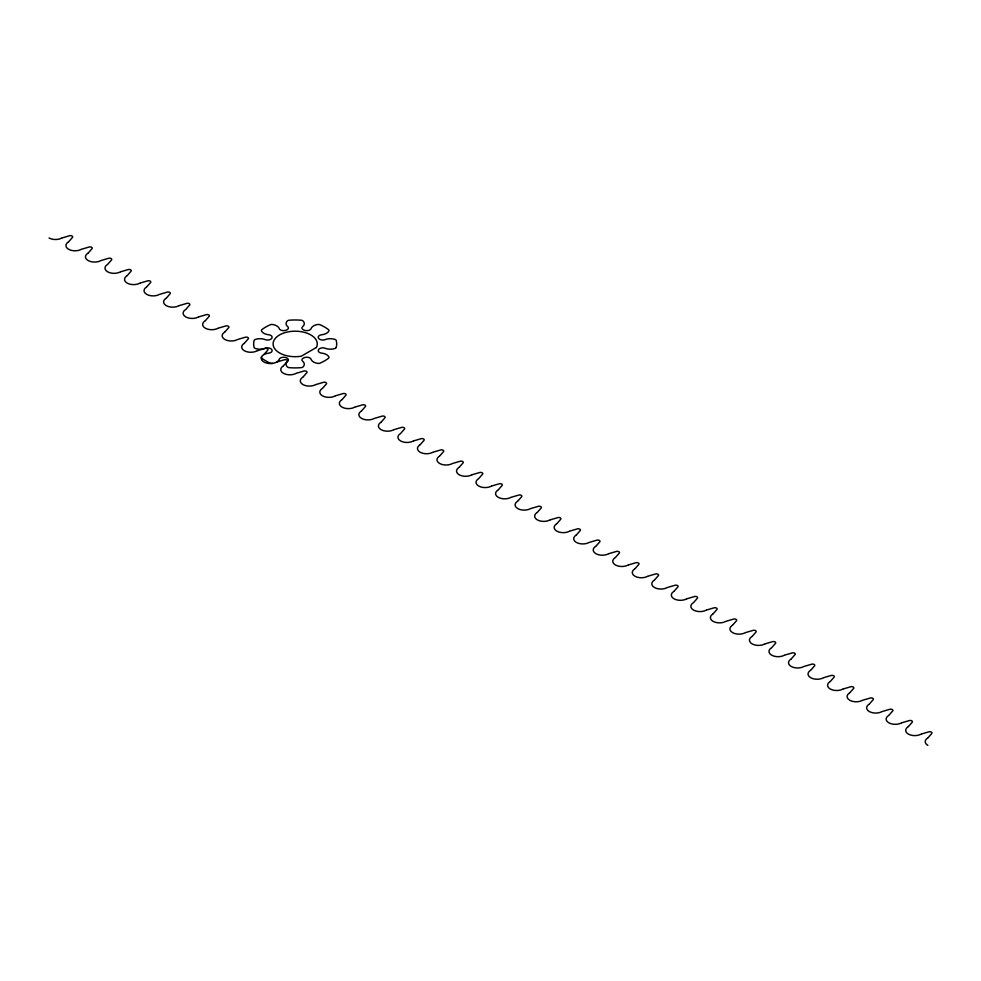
<?xml version="1.0" encoding="UTF-8"?>
<svg xmlns="http://www.w3.org/2000/svg" width="981" height="981" viewBox="0 0 981 981"><rect width="100%" height="100%" fill="white"/><g stroke="black" fill="none" stroke-linecap="round" stroke-linejoin="round"><path stroke-width="1.47" d="M107.738 264.281L111.589 259.891A2.183 1.263 0 0 0 111.086 258.555A2.183 1.263 0 0 0 108.768 258.261L101.129 260.505M205.385 320.652L209.235 316.262A2.183 1.263 0 0 0 208.732 314.926A2.183 1.263 0 0 0 206.415 314.631L198.873 316.838M244.441 343.203L248.291 338.813A2.183 1.263 0 0 0 247.788 337.476A2.183 1.263 0 0 0 245.483 337.182L237.929 339.389M635.026 568.698L638.876 564.308A2.183 1.263 0 0 0 638.373 562.971A2.183 1.263 0 0 0 636.056 562.689L628.416 564.933M732.672 625.081L736.523 620.691A2.183 1.263 0 0 0 736.02 619.354A2.183 1.263 0 0 0 733.702 619.06L726.148 621.267M771.728 647.632L775.579 643.242A2.183 1.263 0 0 0 775.076 641.905A2.183 1.263 0 0 0 772.758 641.611L765.217 643.818M68.719 241.694L72.533 237.341A2.183 1.263 0 0 0 72.03 236.004A2.183 1.263 0 0 0 69.712 235.71L62.11 237.929M166.365 298.077L170.179 293.711A2.183 1.263 0 0 0 169.676 292.375A2.183 1.263 0 0 0 167.359 292.08L159.756 294.312M303.068 376.998L306.881 372.633A2.183 1.263 0 0 0 306.379 371.296A2.183 1.263 0 0 0 304.061 371.014L296.507 373.209M342.124 399.549L345.937 395.184A2.183 1.263 0 0 0 345.435 393.847A2.183 1.263 0 0 0 343.129 393.565L335.576 395.76M459.304 467.201L463.118 462.836A2.183 1.263 0 0 0 462.615 461.499A2.183 1.263 0 0 0 460.297 461.217L452.646 463.449M498.36 489.752L502.174 485.387A2.183 1.263 0 0 0 501.671 484.05A2.183 1.263 0 0 0 499.354 483.756L491.751 485.987M556.95 523.572L560.764 519.207A2.183 1.263 0 0 0 560.261 517.882A2.183 1.263 0 0 0 557.944 517.588L550.341 519.807M596.007 546.123L599.82 541.757A2.183 1.263 0 0 0 599.317 540.421A2.183 1.263 0 0 0 597 540.139L589.397 542.358M693.653 602.493L697.466 598.14A2.183 1.263 0 0 0 696.964 596.804A2.183 1.263 0 0 0 694.646 596.509L687.043 598.729M830.355 681.427L834.169 677.062A2.183 1.263 0 0 0 833.666 675.725A2.183 1.263 0 0 0 831.348 675.431L823.795 677.638M869.411 703.978L873.225 699.612A2.183 1.263 0 0 0 872.722 698.276A2.183 1.263 0 0 0 870.405 697.982L862.851 700.189M88.216 253L92.067 248.61A2.183 1.263 0 0 0 91.564 247.273A2.183 1.263 0 0 0 89.246 246.991L81.595 249.223M127.272 275.551L131.123 271.161A2.183 1.263 0 0 0 130.62 269.824A2.183 1.263 0 0 0 128.303 269.542L120.7 271.762M263.975 354.472L267.825 350.082A2.183 1.263 0 0 0 267.322 348.745A2.183 1.263 0 0 0 265.005 348.463L257.402 350.683M322.565 388.304L326.415 383.914A2.183 1.263 0 0 0 325.913 382.578A2.183 1.263 0 0 0 323.595 382.283L315.943 384.527M420.211 444.675L424.05 440.285A2.183 1.263 0 0 0 423.559 438.948A2.183 1.263 0 0 0 421.241 438.666L413.59 440.898M439.733 455.957L443.584 451.567A2.183 1.263 0 0 0 443.081 450.23A2.183 1.263 0 0 0 440.763 449.936L433.222 452.143M517.858 501.046L521.696 496.668A2.183 1.263 0 0 0 521.193 495.331A2.183 1.263 0 0 0 518.888 495.037L511.236 497.281M615.492 557.429L619.342 553.039A2.183 1.263 0 0 0 618.839 551.702A2.183 1.263 0 0 0 616.534 551.408L608.882 553.652M654.56 579.979L658.398 575.589A2.183 1.263 0 0 0 657.908 574.253A2.183 1.263 0 0 0 655.59 573.959L647.987 576.178M752.206 636.35L756.044 631.96A2.183 1.263 0 0 0 755.542 630.624A2.183 1.263 0 0 0 753.236 630.342L745.634 632.561M791.262 658.901L795.113 654.511A2.183 1.263 0 0 0 794.61 653.174A2.183 1.263 0 0 0 792.292 652.892L784.69 655.112M849.84 692.721L853.691 688.343A2.183 1.263 0 0 0 853.188 687.007A2.183 1.263 0 0 0 850.883 686.712L843.231 688.956M927.965 737.822L931.815 733.432A2.183 1.263 0 0 0 931.312 732.096A2.183 1.263 0 0 0 928.995 731.814L921.441 734.009M146.77 286.857L150.645 282.442A2.183 1.263 0 0 0 150.142 281.106A2.183 1.263 0 0 0 147.837 280.811L140.185 283.055M185.826 309.407L189.701 304.993A2.183 1.263 0 0 0 189.21 303.656A2.183 1.263 0 0 0 186.893 303.362L179.241 305.606M224.882 331.958L228.769 327.531A2.183 1.263 0 0 0 228.266 326.207A2.183 1.263 0 0 0 225.949 325.913L218.346 328.132M283.472 365.778L287.347 361.364A2.183 1.263 0 0 0 286.844 360.027A2.183 1.263 0 0 0 284.539 359.733L276.887 361.977M361.584 410.88L365.472 406.465A2.183 1.263 0 0 0 364.969 405.128A2.183 1.263 0 0 0 362.651 404.834L355.048 407.054M381.119 422.149L384.993 417.734A2.183 1.263 0 0 0 384.491 416.398A2.183 1.263 0 0 0 382.185 416.116L374.534 418.36M400.64 433.43L404.528 429.016A2.183 1.263 0 0 0 404.025 427.679A2.183 1.263 0 0 0 401.707 427.385L394.154 429.592M478.765 478.532L482.64 474.117A2.183 1.263 0 0 0 482.137 472.781A2.183 1.263 0 0 0 479.832 472.486L472.18 474.73M537.343 512.352L541.23 507.937A2.183 1.263 0 0 0 540.727 506.601A2.183 1.263 0 0 0 538.41 506.306L530.868 508.514M576.399 534.903L580.286 530.488A2.183 1.263 0 0 0 579.783 529.151A2.183 1.263 0 0 0 577.478 528.857L569.826 531.101M674.045 591.273L677.932 586.859A2.183 1.263 0 0 0 677.43 585.522A2.183 1.263 0 0 0 675.112 585.24L667.521 587.46M713.113 613.824L716.988 609.409A2.183 1.263 0 0 0 716.486 608.073A2.183 1.263 0 0 0 714.18 607.791L706.528 610.035M810.747 670.207L814.635 665.792A2.183 1.263 0 0 0 814.132 664.456A2.183 1.263 0 0 0 811.827 664.162L804.175 666.406M888.872 715.308L892.759 710.882A2.183 1.263 0 0 0 892.256 709.557A2.183 1.263 0 0 0 889.939 709.263L882.336 711.483M908.394 726.578L912.281 722.163A2.183 1.263 0 0 0 911.778 720.827A2.183 1.263 0 0 0 909.461 720.532L901.821 722.776M261.498 356.961A2.759 1.594 0 0 0 261.964 358.323A41.521 23.973 0 0 0 270.278 363.117A2.759 1.594 0 0 0 272.632 363.387M920.926 734.254A9.111 5.261 0 0 1 908.332 734.095A9.111 5.261 0 0 1 908.05 726.823M927.854 745.364A9.111 5.261 0 0 1 927.585 738.092M901.404 722.972A9.111 5.261 0 0 1 888.798 722.813A9.111 5.261 0 0 1 888.528 715.541M881.87 711.703A9.111 5.261 0 0 1 869.276 711.544A9.111 5.261 0 0 1 868.994 704.272M862.348 700.422A9.111 5.261 0 0 1 849.742 700.275A9.111 5.261 0 0 1 849.472 692.991M842.814 689.153A9.111 5.261 0 0 1 830.208 688.993A9.111 5.261 0 0 1 829.938 681.721M823.292 677.883A9.111 5.261 0 0 1 810.686 677.724A9.111 5.261 0 0 1 810.404 670.44M803.758 666.602A9.111 5.261 0 0 1 791.152 666.442A9.111 5.261 0 0 1 790.882 659.171M784.224 655.333A9.111 5.261 0 0 1 771.63 655.173A9.111 5.261 0 0 1 771.348 647.889M764.702 644.051A9.111 5.261 0 0 1 752.096 643.892A9.111 5.261 0 0 1 751.826 636.62M745.168 632.782A9.111 5.261 0 0 1 732.562 632.622A9.111 5.261 0 0 1 732.292 625.338M725.646 621.5A9.111 5.261 0 0 1 713.04 621.341A9.111 5.261 0 0 1 712.758 614.069M706.112 610.231A9.111 5.261 0 0 1 693.506 610.072A9.111 5.261 0 0 1 693.236 602.788M686.577 598.95A9.111 5.261 0 0 1 673.984 598.79A9.111 5.261 0 0 1 673.702 591.518M667.055 587.68A9.111 5.261 0 0 1 654.45 587.521A9.111 5.261 0 0 1 654.18 580.237M647.521 576.399A9.111 5.261 0 0 1 634.928 576.239A9.111 5.261 0 0 1 634.646 568.968M627.999 565.13A9.111 5.261 0 0 1 615.394 564.97A9.111 5.261 0 0 1 615.124 557.699M608.465 553.848A9.111 5.261 0 0 1 595.859 553.689A9.111 5.261 0 0 1 595.59 546.417M588.931 542.579A9.111 5.261 0 0 1 576.337 542.419A9.111 5.261 0 0 1 576.055 535.148M569.409 531.297A9.111 5.261 0 0 1 556.803 531.138A9.111 5.261 0 0 1 556.534 523.866M549.875 520.028A9.111 5.261 0 0 1 537.281 519.869A9.111 5.261 0 0 1 536.999 512.597M530.353 508.747A9.111 5.261 0 0 1 517.747 508.599A9.111 5.261 0 0 1 517.478 501.316M510.819 497.477A9.111 5.261 0 0 1 498.213 497.318A9.111 5.261 0 0 1 497.943 490.046M491.297 486.208A9.111 5.261 0 0 1 478.691 486.049A9.111 5.261 0 0 1 478.409 478.765M471.763 474.927A9.111 5.261 0 0 1 459.157 474.767A9.111 5.261 0 0 1 458.887 467.496M452.229 463.657A9.111 5.261 0 0 1 439.635 463.498A9.111 5.261 0 0 1 439.353 456.214M432.707 452.376A9.111 5.261 0 0 1 420.101 452.216A9.111 5.261 0 0 1 419.831 444.945M413.173 441.107A9.111 5.261 0 0 1 400.579 440.947A9.111 5.261 0 0 1 400.297 433.663M393.651 429.825A9.111 5.261 0 0 1 381.045 429.666A9.111 5.261 0 0 1 380.775 422.394M374.117 418.556A9.111 5.261 0 0 1 361.511 418.397A9.111 5.261 0 0 1 361.241 411.113M354.582 407.274A9.111 5.261 0 0 1 341.989 407.115A9.111 5.261 0 0 1 341.707 399.843M335.061 396.005A9.111 5.261 0 0 1 322.455 395.846A9.111 5.261 0 0 1 322.185 388.562M315.526 384.724A9.111 5.261 0 0 1 302.933 384.564A9.111 5.261 0 0 1 302.651 377.293M296.004 373.454A9.111 5.261 0 0 1 283.399 373.295A9.111 5.261 0 0 1 283.129 366.023M256.948 350.904A9.111 5.261 0 0 1 244.343 350.744A9.111 5.261 0 0 1 244.061 343.473M237.414 339.622A9.111 5.261 0 0 1 224.808 339.463A9.111 5.261 0 0 1 224.539 332.191M217.88 328.353A9.111 5.261 0 0 1 205.287 328.194A9.111 5.261 0 0 1 205.004 320.922M198.358 317.071A9.111 5.261 0 0 1 185.752 316.924A9.111 5.261 0 0 1 185.483 309.64M178.824 305.802A9.111 5.261 0 0 1 166.23 305.643A9.111 5.261 0 0 1 165.948 298.371M159.302 294.533A9.111 5.261 0 0 1 146.696 294.374A9.111 5.261 0 0 1 146.427 287.09M139.768 283.251A9.111 5.261 0 0 1 127.162 283.092A9.111 5.261 0 0 1 126.892 275.82M120.234 271.982A9.111 5.261 0 0 1 107.64 271.823A9.111 5.261 0 0 1 107.358 264.539M100.712 260.701A9.111 5.261 0 0 1 88.106 260.541A9.111 5.261 0 0 1 87.836 253.27M81.178 249.432A9.111 5.261 0 0 1 68.584 249.272A9.111 5.261 0 0 1 68.302 241.988M61.656 238.15A9.111 5.261 0 0 1 49.05 237.991M316.409 347.47L301.29 356.201A22.097 12.753 0 0 1 273.184 345.128A22.097 12.753 0 0 1 297.243 331.247A22.097 12.753 0 0 1 316.409 347.47M336.275 347.335A41.521 23.973 0 0 0 336.275 340.554A2.759 1.594 0 0 0 334.938 339.401A9.111 5.261 0 0 0 325.165 339.61A4.145 2.391 0 0 1 320.946 339.782A4.844 2.796 0 0 1 318.666 336.127A4.145 2.391 0 0 1 321.682 334.766A9.111 5.261 0 0 0 328.856 330.928A2.759 1.594 0 0 0 328.402 329.567A41.521 23.973 0 0 0 320.088 324.76A2.759 1.594 0 0 0 317.721 324.503A9.111 5.261 0 0 0 311.075 328.635A4.145 2.391 0 0 1 308.304 330.474A4.844 2.796 0 0 1 302.209 328.831A4.145 2.391 0 0 1 302.675 326.624A9.111 5.261 0 0 0 303.055 320.983A2.759 1.594 0 0 0 301.057 320.211A41.521 23.973 0 0 0 289.297 320.211A2.759 1.594 0 0 0 287.31 320.983A9.111 5.261 0 0 0 287.678 326.624A4.145 2.391 0 0 1 287.96 329.064A4.844 2.796 0 0 1 281.633 330.389A4.145 2.391 0 0 1 279.278 328.635A9.111 5.261 0 0 0 272.632 324.503A2.759 1.594 0 0 0 270.278 324.76A41.521 23.973 0 0 0 261.964 329.567A2.759 1.594 0 0 0 261.498 330.928A9.111 5.261 0 0 0 268.671 334.766A4.145 2.391 0 0 1 271.86 336.373A4.844 2.796 0 0 1 268.99 339.88A4.145 2.391 0 0 1 265.189 339.61A9.111 5.261 0 0 0 255.428 339.401A2.759 1.594 0 0 0 254.079 340.554A41.521 23.973 0 0 0 254.079 347.335A2.759 1.594 0 0 0 255.428 348.488A9.111 5.261 0 0 0 265.189 348.28A4.145 2.391 0 0 1 269.407 348.108A4.844 2.796 0 0 1 271.7 351.762A4.145 2.391 0 0 1 268.671 353.123A9.111 5.261 0 0 0 261.216 358.617A9.111 5.261 0 0 0 269.763 363.546A9.111 5.261 0 0 0 279.278 359.242A4.145 2.391 0 0 1 282.062 357.403A4.844 2.796 0 0 1 288.144 359.058A4.145 2.391 0 0 1 287.678 361.253A9.111 5.261 0 0 0 287.31 366.894A2.759 1.594 0 0 0 289.297 367.667A41.521 23.973 0 0 0 301.057 367.667A2.759 1.594 0 0 0 303.055 366.894A9.111 5.261 0 0 0 302.688 361.253A4.145 2.391 0 0 1 302.393 358.825A4.844 2.796 0 0 1 308.721 357.501A4.145 2.391 0 0 1 311.075 359.242A9.111 5.261 0 0 0 317.721 363.387A2.759 1.594 0 0 0 320.088 363.117A41.521 23.973 0 0 0 328.402 358.323A2.759 1.594 0 0 0 328.856 356.961A9.111 5.261 0 0 0 321.694 353.123A4.145 2.391 0 0 1 318.506 351.517A4.844 2.796 0 0 1 321.363 347.997A4.145 2.391 0 0 1 325.165 348.267A9.111 5.261 0 0 0 334.938 348.488A2.759 1.594 0 0 0 336.275 347.335"/></g></svg>
